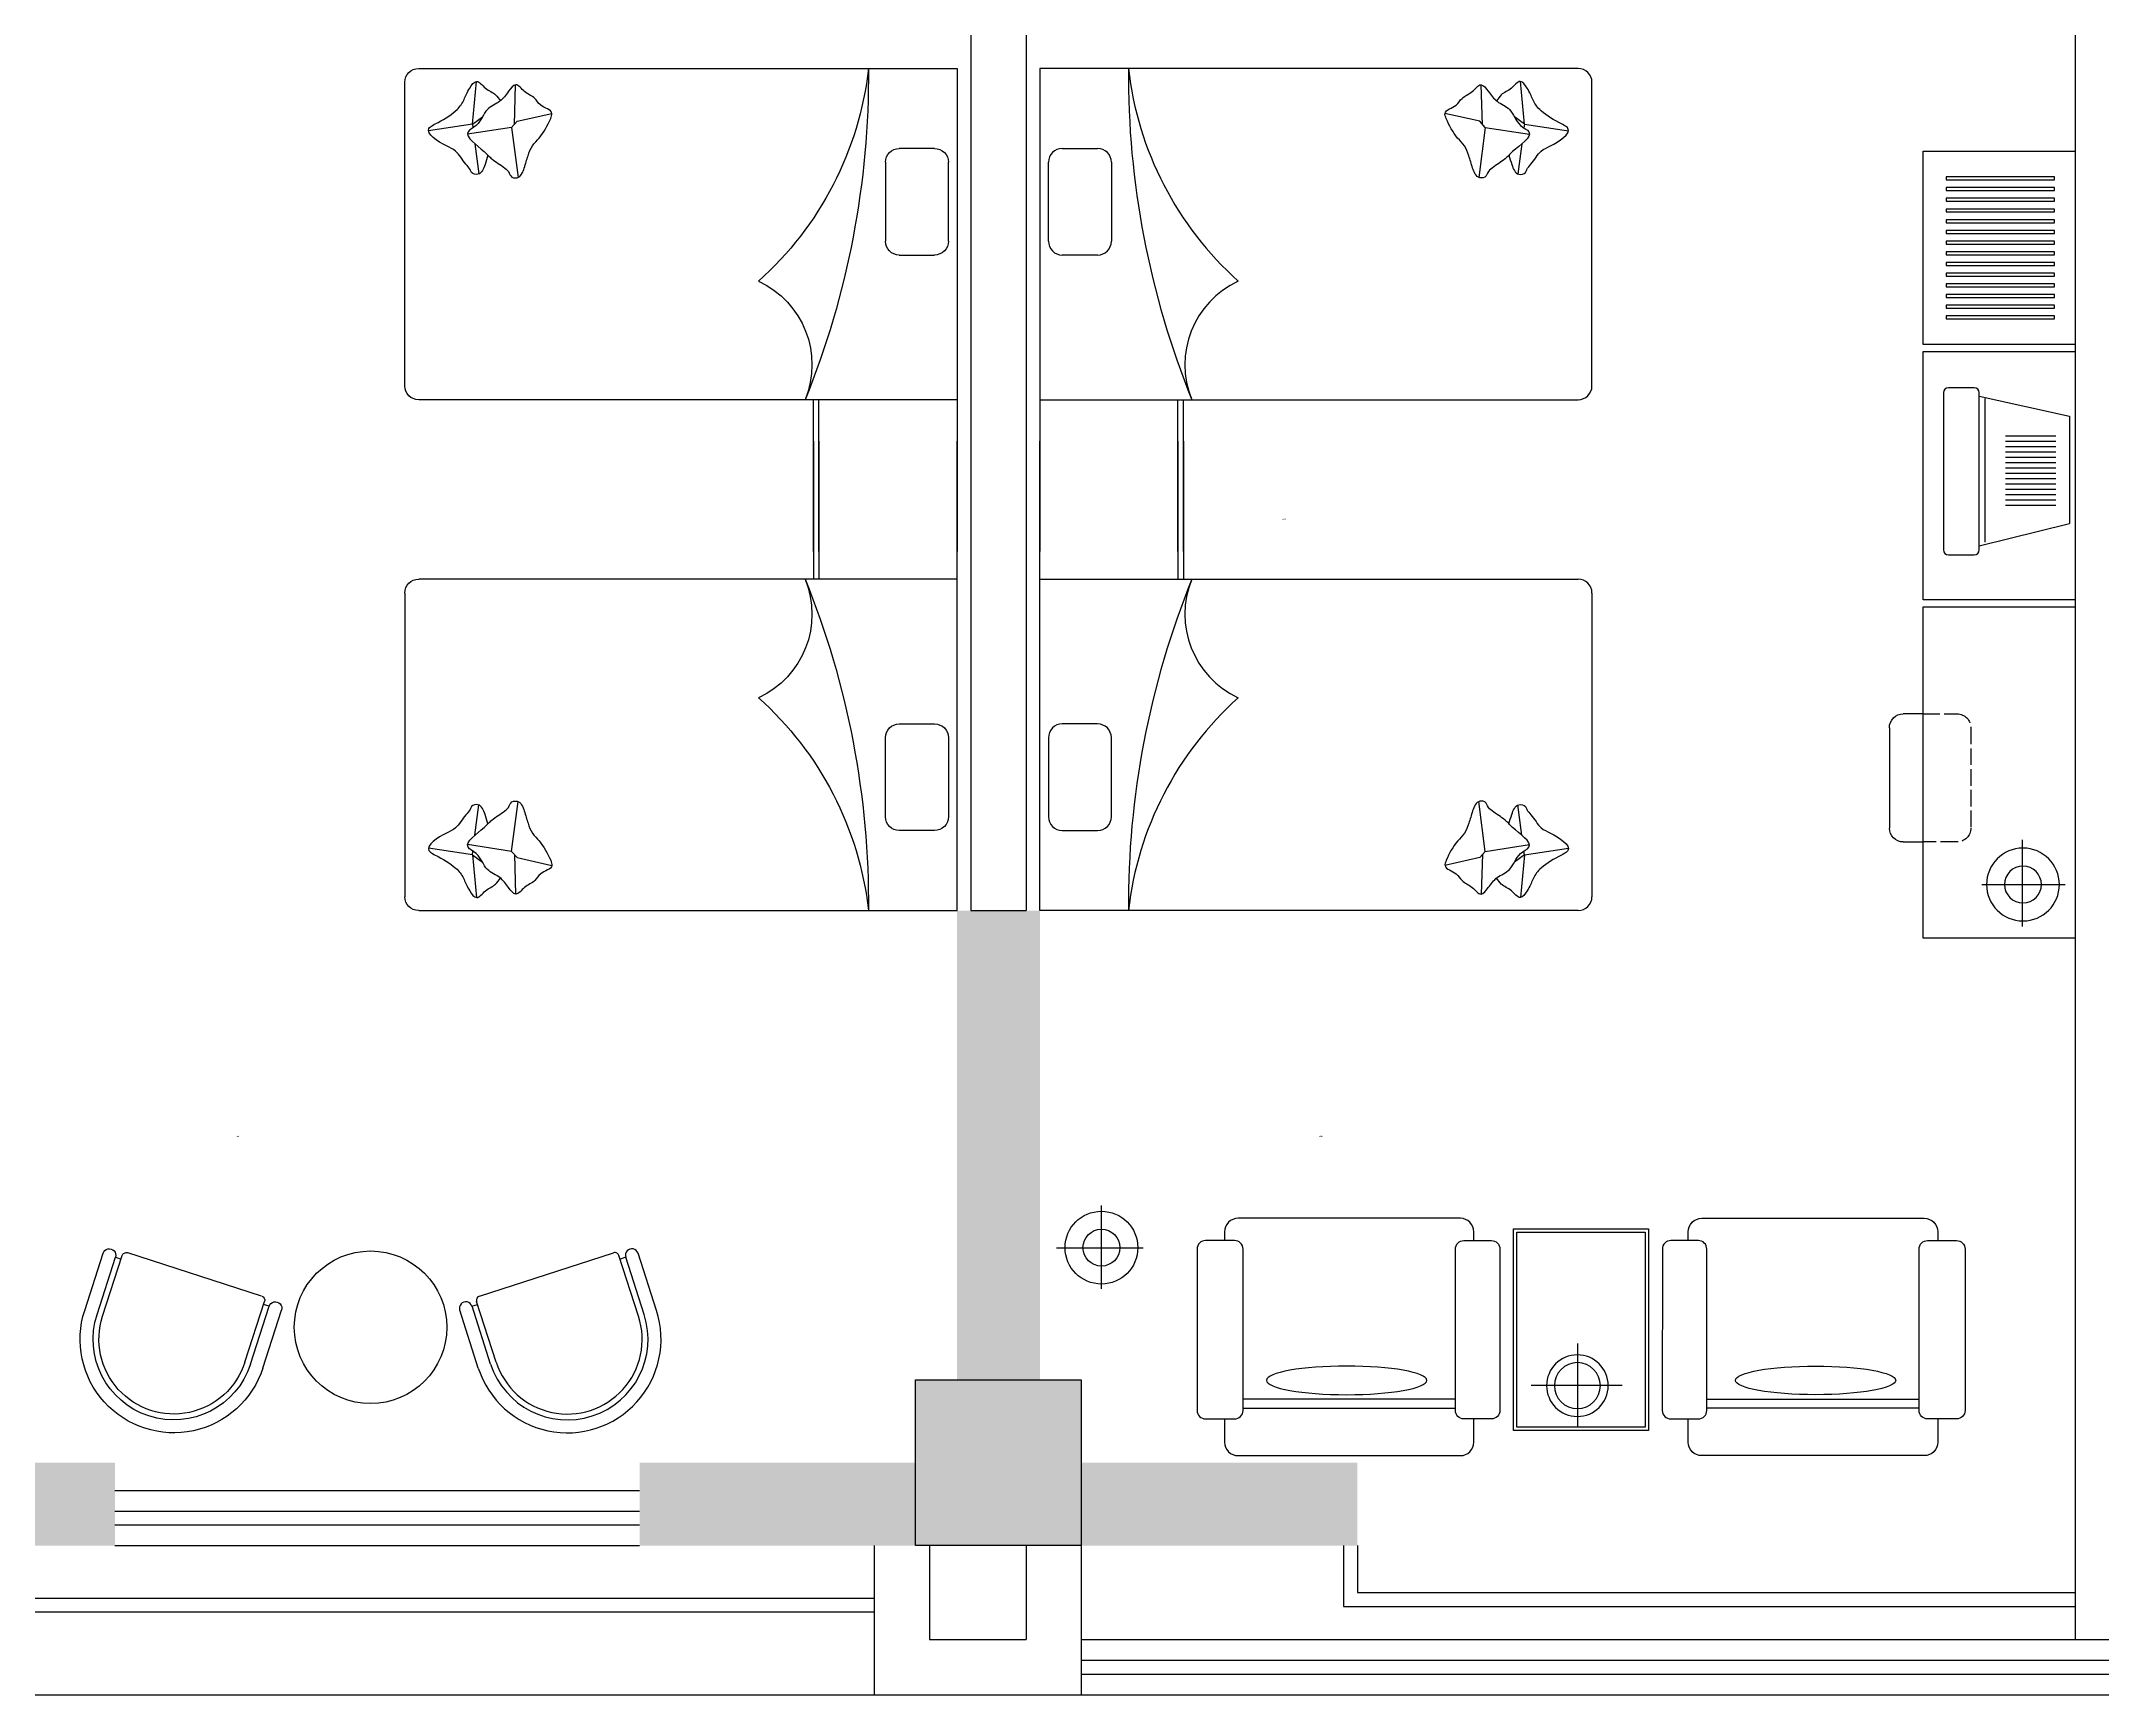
# Model space of a CAD drawing. Header units: centimetres. Extents: x 8510 to 15034, y -974 to 2536.
# Drawn here: x 9344 to 10091, y -242 to 357 of the extents above; entities that cross this region are included whole.
import ezdxf

# ---------------------------------------------------------------- set-up
doc = ezdxf.new("R2010")
doc.units = ezdxf.units.CM
doc.linetypes.add('ACAD_ISO02W100', pattern=[15, 12, -3])
for name, color, linetype in [('3', 5, 'Continuous'), ('4', 4, 'Continuous'), ('5', 5, 'Continuous'), ('AXIS', 3, 'Continuous'), ('DEBAN', 8, 'Continuous'), ('L5', 5, 'Continuous'), ('P5', 5, 'Continuous'), ('楼梯', 6, 'Continuous'), ('窗线', 2, 'Continuous'), ('轴线', 1, 'Continuous')]:
    doc.layers.add(name, color=color, linetype=linetype)
doc.styles.add('文3.5', font='', dxfattribs={"height": 3.5})
doc.styles.get('文3.5').set_extended_font_data('PMingLiU')

# ---------------------------------------------------------------- blocks, each defined once
blk = doc.blocks.new('16')
at = {"layer": 'P5'}
for p, q in [((-327529.6, -96385.3), (-328629.6, -96385.3)), ((-326779.6, -96385.3), (-325679.6, -96385.3)), ((-328679.6, -96435.3), (-328679.6, -98385.3)), ((-328478.1, -96630), (-328453.3, -96470.4)), ((-327479.6, -98385.3), (-327479.6, -96435.3)), ((-326829.6, -98385.3), (-326829.6, -96435.3)), ((-325831.1, -96630), (-325856, -96470.4)), ((-325629.6, -96435.3), (-325629.6, -98385.3)), ((-328465.7, -96771.7), (-328440.9, -96612.2)), ((-325843.5, -96771.7), (-325868.4, -96612.2)), ((-328478.1, -96630), (-328632.5, -96644.8)), ((-328478.1, -96630), (-328504.1, -96666.5)), ((-328478.1, -96630), (-328464.3, -96631.8)), ((-328406.4, -96639.3), (-328297.2, -96653.5)), ((-325902.8, -96639.3), (-326012, -96653.5)), ((-325831.1, -96630), (-325844.9, -96631.8)), ((-325831.1, -96630), (-325676.8, -96644.8)), ((-325831.1, -96630), (-325805.1, -96666.5)), ((-328465.7, -96771.7), (-328488, -96792)), ((-328465.7, -96771.7), (-328284.8, -96795.3)), ((-325843.5, -96771.7), (-326024.4, -96795.3)), ((-325843.5, -96771.7), (-325821.2, -96792)), ((-328476.9, -96781.9), (-328620.1, -96786.5)), ((-328488, -96792), (-328516.3, -96917.8)), ((-325832.3, -96781.9), (-325689.2, -96786.5)), ((-325821.2, -96792), (-325792.9, -96917.8)), ((-326929.6, -97865.3), (-327479.6, -97865.3)), ((-326929.6, -97885.3), (-327479.6, -97885.3)), ((-327329.6, -97865.3), (-326829.6, -97865.3)), ((-327329.6, -97885.3), (-326829.6, -97885.3)), ((-328389.7, -98304.1), (-328389.7, -98176.1)), ((-328339.7, -98126.1), (-328053.7, -98126.1)), ((-328003.7, -98176.1), (-328003.7, -98304.1)), ((-326305.5, -98176.1), (-326305.5, -98304.1)), ((-325969.5, -98126.1), (-326255.5, -98126.1)), ((-325919.5, -98304.1), (-325919.5, -98176.1)), ((-328679.6, -98385.3), (-327479.6, -98385.3)), ((-328053.7, -98354.1), (-328339.7, -98354.1)), ((-327479.6, -98385.3), (-326929.6, -98385.3)), ((-326829.6, -98385.3), (-327329.6, -98385.3)), ((-325629.6, -98385.3), (-326829.6, -98385.3)), ((-326255.5, -98354.1), (-325969.5, -98354.1))]:
    blk.add_line(p, q, dxfattribs=at)
for centre, radius, start, end in [((-328629.6, -96435.3), 50, 90, 180), ((-327529.6, -96435.3), 50, 360, 90), ((-326779.6, -96435.3), 50, 90, 180), ((-325679.6, -96435.3), 50, 360, 90), ((-328816, -96854.6), 1217.4, 276.4341, 318.16921), ((-327606.2, -97526.3), 333.6, 204.86259, 292.30483), ((-326703, -97526.3), 333.6, 247.69517, 335.13741), ((-325493.2, -96854.6), 1217.4, 221.83079, 263.5659), ((-328656.4, -94932.6), 3131.8, 269.57498, 292.07041), ((-325652.8, -94932.6), 3131.8, 247.92959, 270.42502), ((-328339.7, -98176.1), 50, 90, 180), ((-328053.7, -98176.1), 50, 360, 90), ((-326255.5, -98176.1), 50, 90, 180), ((-325969.5, -98176.1), 50, 360, 90), ((-328339.7, -98304.1), 50, 180, 270.00001), ((-328053.7, -98304.1), 50, 270.00001, 0.00001), ((-326255.5, -98304.1), 50, 179.99999, 269.99999), ((-325969.5, -98304.1), 50, 269.99999, 360)]:
    blk.add_arc(centre, radius, start, end, dxfattribs=at)
for points, knots in [([(-328365.2, -96686.3), (-328354.3, -96683), (-328329.9, -96675.9), (-328290.3, -96660.9), (-328297.4, -96626.6), (-328317.7, -96620.9), (-328339.6, -96597.6), (-328381.6, -96575.7), (-328402.6, -96523.5), (-328454.3, -96442), (-328488.7, -96518.6), (-328527.4, -96577.9), (-328563.6, -96599.2), (-328602.9, -96614.6), (-328646.1, -96646.8), (-328601.1, -96676.8), (-328590.7, -96713.1), (-328569.2, -96724.8), (-328562.4, -96731.6)], [302.881499, 302.881499, 302.881499, 302.881499, 365.923862, 443.495891, 486.869509, 508.121341, 551.224987, 653.577238, 722.157956, 886.957345, 954.669001, 1080.195465, 1176.186491, 1262.393992, 1325.142437, 1396.247261, 1475.918394, 1525.343184, 1525.343184, 1525.343184, 1525.343184]), ([(-325944, -96686.3), (-325954.9, -96683), (-325979.3, -96675.9), (-326018.9, -96660.9), (-326011.9, -96626.6), (-325991.6, -96620.9), (-325969.7, -96597.6), (-325927.6, -96575.7), (-325906.6, -96523.5), (-325854.9, -96442), (-325820.5, -96518.6), (-325781.8, -96577.9), (-325745.6, -96599.2), (-325706.3, -96614.6), (-325663.1, -96646.8), (-325708.1, -96676.8), (-325718.5, -96713.1), (-325740, -96724.8), (-325746.8, -96731.6)], [302.881499, 302.881499, 302.881499, 302.881499, 365.923862, 443.495891, 486.869509, 508.121341, 551.224987, 653.577238, 722.157956, 886.957345, 954.669001, 1080.195465, 1176.186491, 1262.393992, 1325.142437, 1396.247261, 1475.918394, 1525.343184, 1525.343184, 1525.343184, 1525.343184]), ([(-325811.6, -96913.4), (-325836.5, -96901.6), (-325872.7, -96884.5), (-325908.3, -96844.2), (-325948.6, -96829.9), (-325987.3, -96819.4), (-326031.3, -96802.7), (-326024.3, -96768.4), (-326004, -96762.7), (-325982.1, -96739.4), (-325963, -96702.4), (-325919, -96665.3), (-325867.3, -96583.8), (-325832.9, -96660.4), (-325775.6, -96672.3), (-325752.8, -96732), (-325718.7, -96756.4), (-325675.5, -96788.6), (-325720.5, -96818.6), (-325731.4, -96856.4), (-325771, -96875.7), (-325780.3, -96925), (-325804.7, -96916), (-325811.6, -96913.4)], [0, 0, 0, 0, 81.607478, 118.566056, 158.122077, 204.917363, 248.357699, 272.646925, 284.547951, 308.685993, 366.003253, 404.408455, 496.696113, 534.614641, 604.909461, 658.664435, 706.940635, 742.079765, 781.898466, 826.514301, 858.965165, 909.229441, 928.854535, 928.854535, 928.854535, 928.854535])]:
    blk.add_open_spline(points, degree=3, knots=knots, dxfattribs=at)
blk.add_spline([(-328497.6, -96913.4), (-328427.4, -96871.9), (-328399.7, -96847.4), (-328363.5, -96831.4), (-328318.8, -96817.6), (-328283.7, -96792), (-328290.1, -96768.6), (-328300.7, -96763.2), (-328318.8, -96747.2), (-328351.8, -96700.4), (-328378.4, -96672.7), (-328449.7, -96614.1), (-328473.2, -96643.9), (-328530.6, -96684.4), (-328560.4, -96729.1), (-328596.6, -96761.1), (-328620.1, -96787.2), (-328595.8, -96818.8), (-328571.1, -96855.9), (-328546.6, -96877.2), (-328516.8, -96917.7), (-328497.6, -96913.4)], degree=3, dxfattribs=at)
blk = doc.blocks.new('15')
at = {"layer": '5'}
for p, q in [((-326733.9, -97218.7), (-326801.4, -97427.8)), ((-326689.2, -97233.1), (-326756.7, -97442.2)), ((-326669, -97239.7), (-326739.9, -97459.2)), ((-326756.9, -97442.2), (-326736.7, -97448.5)), ((-326153.4, -97406.3), (-326224.3, -97625.8)), ((-326133.2, -97412.8), (-326200, -97619.9)), ((-326088.5, -97427.3), (-326155.3, -97634.3)), ((-326729.6, -97479.3), (-326244.4, -97636.1)), ((-326200, -97619.9), (-326220.3, -97613.3))]:
    blk.add_line(p, q, dxfattribs=at)
at = {"layer": '5', "extrusion": (0, 0, -1)}
for centre, major_axis, start_param, end_param in [((-326411.2, -97323), (-154.4, 301.9), -0.78537, 2.356223), ((-326411.2, -97323), (-133.3, 260), -0.784328, 2.357264), ((-326411.2, -97323), (-123.9, 240.9), -0.783289, 2.358304), ((-326779.1, -97435), (-16.6, 16.6), 2.668774, 5.810367), ((-326724.7, -97464.1), (-11.3, 11.3), 4.239571, 5.810367), ((-326239.5, -97620.9), (-11.3, 11.3), 2.668774, 4.239571), ((-326177.7, -97627.1), (-16.6, 16.6), 2.668774, 5.810367)]:
    blk.add_ellipse(centre, major_axis=major_axis, ratio=1, start_param=start_param, end_param=end_param, dxfattribs=at)
blk = doc.blocks.new('13')
at = {"layer": '5'}
for p, q in [((-327332.6, -96330.1, 589.9), (-328532.6, -96330.1, 589.9)), ((-328532.6, -96330.1, 589.9), (-328532.6, -96880.1, 589.9)), ((-328338.3, -96668.2, 589.9), (-328338.3, -96366.7, 589.9)), ((-327332.6, -96880.1, 589.9), (-327332.6, -96330.1, 589.9)), ((-328489.6, -96520.9, 589.9), (-328176, -96520.9, 589.9)), ((-328532.6, -96880.1, 589.9), (-327332.6, -96880.1, 589.9)), ((-328184, -96952.9, 589.9), (-328184, -96880.1, 589.9)), ((-327720.3, -96880.1, 589.9), (-327720.3, -96952.9, 589.9)), ((-327770.3, -97002.9, 589.9), (-328134, -97002.9, 589.9))]:
    blk.add_line(p, q, dxfattribs=at)
at = {"layer": '5', "linetype": 'ACAD_ISO02W100', "ltscale": 5}
for p, q in [((-328184, -96757.9, 589.9), (-328184, -96880.1, 589.9)), ((-327770.3, -96707.9, 589.9), (-328134, -96707.9, 589.9)), ((-327720.3, -96880.1, 589.9), (-327720.3, -96757.9, 589.9))]:
    blk.add_line(p, q, dxfattribs=at)
at = {"layer": '5'}
for radius in [131.8, 66.8]:
    blk.add_circle((-328338.2, -96519.1, 589.9), radius, dxfattribs=at)
at = {"layer": '5', "linetype": 'ACAD_ISO02W100', "ltscale": 5}
for centre, start, end in [((-328134, -96757.9, 589.9), 90, 180), ((-327770.3, -96757.9, 589.9), 0, 90)]:
    blk.add_arc(centre, 50, start, end, dxfattribs=at)
at = {"layer": '5'}
for centre, start, end in [((-328134, -96952.9, 589.9), 180, 270), ((-327770.3, -96952.9, 589.9), 270, 0)]:
    blk.add_arc(centre, 50, start, end, dxfattribs=at)
blk = doc.blocks.new('14')
at = {"layer": '5'}
for p, q in [((-328465.5, -97349.5), (-328465.5, -97035.9)), ((-328612.8, -97198.2), (-328311.3, -97198.2))]:
    blk.add_line(p, q, dxfattribs=at)
for radius in [131.8, 66.8]:
    blk.add_circle((-328463.8, -97198.2), radius, dxfattribs=at)
blk = doc.blocks.new('31')
at = {"layer": 'L5', "linetype": 'Continuous', "ltscale": 0.83333}
for p, q in [((-304216.1, -130523), (-304216.1, -130523)), ((-303642.4, -130664.4), (-303642.4, -131433.5))]:
    blk.add_line(p, q, dxfattribs=at)
for points in [[(-304186, -130503.3), (-303601.1, -130503.3, -0.414214), (-303570.5, -130534), (-303570.5, -130633.7, -0.414214), (-303601.1, -130664.4), (-304186, -130664.4, -0.414214), (-304216.7, -130633.7), (-304216.7, -130534, -0.414214)], [(-304186, -131599.8), (-303601.1, -131599.8, 0.414214), (-303570.5, -131569.1), (-303570.5, -131464.2, 0.414214), (-303601.1, -131433.5), (-304186, -131433.5, 0.414214), (-304216.7, -131464.2), (-304216.7, -131569.1, 0.414214)]]:
    blk.add_lwpolyline(points, format="xyb", close=True, dxfattribs=at)
for points in [[(-304216.7, -130597.2), (-304248.1, -130597.2, 0.414214), (-304297.2, -130646.3), (-304297.2, -131326.9)], [(-303570.5, -131500.7), (-303486.7, -131500.7, 0.414214), (-303437.6, -131451.7), (-303437.6, -130646.3, 0.414214), (-303486.7, -130597.2), (-303570.5, -130597.2)], [(-304297.2, -130771), (-304297.2, -131451.7, 0.414214), (-304248.1, -131500.7), (-304216.7, -131500.7)]]:
    blk.add_lwpolyline(points, format="xyb", dxfattribs=at)
blk.add_lwpolyline([(-303609.6, -131433.5), (-303609.6, -130664.4)], dxfattribs=at)
blk.add_ellipse((-303710.3, -131058.2), major_axis=(0, 290.3), ratio=0.178635, start_param=3.141593, end_param=9.424778, dxfattribs=at)
blk = doc.blocks.new('A$C5DE43965')
at = {"layer": '3', "lineweight": -2}
for p, q in [((488.5, 729.8), (0, 729.8)), ((0, 729.8), (0, 0)), ((12, 717.8), (12, 12)), ((476.5, 717.8), (12, 717.8)), ((230.9, 415.2), (230.9, 714.6)), ((476.5, 12), (476.5, 717.8)), ((488.5, 0), (488.5, 729.8)), ((393.1, 567.4), (63.7, 567.4)), ((12, 12), (476.5, 12)), ((0, 0), (488.5, 0))]:
    blk.add_line(p, q, dxfattribs=at)
for radius in [111.6, 83.3]:
    blk.add_circle((230.9, 567.4), radius, dxfattribs=at)

msp = doc.modelspace()

# ---------------------------------------------------------------- linework, layer by layer
at = {"layer": '5', "color": 7}
for p, q in [((10025.58, 247.13), (10025.58, 317.13)), ((10025.58, 317.13), (10080.58, 317.13)), ((10080.58, 317.13), (10080.58, 247.13)), ((10073.11, 307.83), (10033.9, 307.83)), ((10033.9, 307.83), (10033.9, 306.75)), ((10033.9, 306.75), (10073.11, 306.75)), ((10073.11, 306.75), (10073.11, 307.83)), ((10073.11, 303.95), (10033.9, 303.95)), ((10033.9, 303.95), (10033.9, 302.88)), ((10033.9, 302.88), (10073.11, 302.88)), ((10073.11, 300.08), (10033.9, 300.08)), ((10033.9, 300.08), (10033.9, 299)), ((10033.9, 299), (10073.11, 299)), ((10073.11, 302.88), (10073.11, 303.95)), ((10073.11, 299), (10073.11, 300.08)), ((10073.11, 296.2), (10033.9, 296.2)), ((10033.9, 296.2), (10033.9, 295.13)), ((10033.9, 295.13), (10073.11, 295.13)), ((10073.11, 292.33), (10033.9, 292.33)), ((10033.9, 292.33), (10033.9, 291.25)), ((10033.9, 291.25), (10073.11, 291.25)), ((10073.11, 295.13), (10073.11, 296.2)), ((10073.11, 291.25), (10073.11, 292.33)), ((10073.11, 288.46), (10033.9, 288.46)), ((10033.9, 288.46), (10033.9, 287.38)), ((10033.9, 287.38), (10073.11, 287.38)), ((10073.11, 284.58), (10033.9, 284.58)), ((10033.9, 284.58), (10033.9, 283.51)), ((10073.11, 287.38), (10073.11, 288.46)), ((10073.11, 283.51), (10073.11, 284.58)), ((10033.9, 283.51), (10073.11, 283.51)), ((10073.11, 280.71), (10033.9, 280.71)), ((10033.9, 280.71), (10033.9, 279.63)), ((10033.9, 279.63), (10073.11, 279.63)), ((10073.11, 276.84), (10033.9, 276.84)), ((10033.9, 276.84), (10033.9, 275.76)), ((10073.11, 279.63), (10073.11, 280.71)), ((10073.11, 275.76), (10073.11, 276.84)), ((10033.9, 275.76), (10073.11, 275.76)), ((10073.11, 272.96), (10033.9, 272.96)), ((10033.9, 272.96), (10033.9, 271.89)), ((10033.9, 271.89), (10073.11, 271.89)), ((10073.11, 269.09), (10033.9, 269.09)), ((10033.9, 269.09), (10033.9, 268.01)), ((10073.11, 271.89), (10073.11, 272.96)), ((10073.11, 268.01), (10073.11, 269.09)), ((10033.9, 268.01), (10073.11, 268.01)), ((10073.11, 265.21), (10033.9, 265.21)), ((10033.9, 265.21), (10033.9, 264.14)), ((10033.9, 264.14), (10073.11, 264.14)), ((10073.11, 264.14), (10073.11, 265.21)), ((10073.11, 261.34), (10033.9, 261.34)), ((10033.9, 261.34), (10033.9, 260.26)), ((10033.9, 260.26), (10073.11, 260.26)), ((10073.11, 257.47), (10033.9, 257.47)), ((10033.9, 257.47), (10033.9, 256.39)), ((10033.9, 256.39), (10073.11, 256.39)), ((10073.11, 260.26), (10073.11, 261.34)), ((10073.11, 256.39), (10073.11, 257.47)), ((10080.58, 247.13), (10025.58, 247.13)), ((10025.58, 244.63), (10080.58, 244.63)), ((10025.58, 154.63), (10025.58, 244.63)), ((10080.58, 244.63), (10080.58, 154.63)), ((10044.04, 231.49), (10034.68, 231.49)), ((10032.91, 229.71), (10032.91, 172.74)), ((10045.81, 172.74), (10045.81, 229.71)), ((10045.81, 228.48), (10078.58, 221.13)), ((10047.93, 175.51), (10047.93, 227.59)), ((10078.58, 221.13), (10078.58, 182.34)), ((10073.56, 213.91), (10055.37, 213.91)), ((10073.56, 211.98), (10055.37, 211.98)), ((10073.56, 210.05), (10055.37, 210.05)), ((10073.56, 208.11), (10055.37, 208.11)), ((10073.56, 206.18), (10055.37, 206.18)), ((10073.56, 204.25), (10055.37, 204.25)), ((10073.56, 202.31), (10055.37, 202.31)), ((10073.56, 200.38), (10055.37, 200.38)), ((10073.56, 198.45), (10055.37, 198.45)), ((10073.56, 198.45), (10055.37, 198.45)), ((10073.56, 196.51), (10055.37, 196.51)), ((10073.56, 196.51), (10055.37, 196.51)), ((10073.56, 194.58), (10055.37, 194.58)), ((10073.56, 192.65), (10055.37, 192.65)), ((10073.56, 190.71), (10055.37, 190.71)), ((10073.56, 188.78), (10055.37, 188.78)), ((10045.81, 174.18), (10078.58, 182.34)), ((10034.68, 170.97), (10044.04, 170.97)), ((10080.58, 154.63), (10025.58, 154.63))]:
    msp.add_line(p, q, dxfattribs=at)
msp.add_circle((9463.16, -108.78), 27.63, dxfattribs=at)
for centre, start, end in [((10034.68, 229.71), 90, 180), ((10044.04, 229.71), 0, 90), ((10034.68, 172.74), 180, 270), ((10044.04, 172.74), 270, 0)]:
    msp.add_arc(centre, 1.78, start, end, dxfattribs=at)
at = {"layer": '楼梯', "color": 7}
msp.add_line((9160.58, -241.87), (9645.58, -241.87), dxfattribs=at)
at = {"layer": '窗线', "color": 7}
for p, q in [((9370.58, -167.87), (9560.58, -167.87)), ((9370.58, -175.37), (9560.58, -175.37)), ((9370.58, -180.37), (9560.58, -180.37)), ((9370.58, -187.87), (9560.58, -187.87)), ((9815.58, -187.87), (9815.58, -209.87)), ((9820.58, -187.87), (9820.58, -204.87)), ((9820.58, -204.87), (10080.58, -204.87)), ((9815.58, -209.87), (10080.58, -209.87)), ((9720.58, -221.87), (10450.58, -221.87)), ((9720.58, -229.37), (10450.58, -229.37)), ((9720.58, -234.37), (10450.58, -234.37)), ((9720.58, -241.87), (10450.58, -241.87))]:
    msp.add_line(p, q, dxfattribs=at)
for points in [[(9210.58, 27.13), (9190.58, 27.13), (9190.58, -211.87), (9645.58, -211.87)], [(9210.58, 22.13), (9195.58, 22.13), (9195.58, -206.87), (9645.58, -206.87)]]:
    msp.add_lwpolyline(points, dxfattribs=at)
at = {"layer": '轴线', "color": 7}
for p, q in [((10080.58, 709.63), (10080.58, -221.87)), ((9680.58, 424.63), (9680.58, 42.13)), ((9700.58, 424.63), (9700.58, 42.13)), ((9680.58, 42.13), (9700.58, 42.13)), ((9645.58, -187.87), (9645.58, -241.87)), ((9665.58, -187.87), (9665.58, -221.87)), ((9700.58, -187.87), (9700.58, -221.87)), ((9720.58, -187.87), (9720.58, -241.87)), ((9665.58, -221.87), (9700.58, -221.87)), ((10080.58, -221.87), (10100.58, -221.87)), ((9645.58, -241.87), (9720.58, -241.87))]:
    msp.add_line(p, q, dxfattribs=at)
msp.add_lwpolyline([(9660.58, -127.87), (9720.58, -127.87), (9720.58, -187.87), (9660.58, -187.87)], close=True, dxfattribs=at)
for points in [[(9675.58, -142.87), (9705.58, -142.87), (9675.58, 42.13), (9705.58, 42.13)], [(9660.58, -127.87), (9720.58, -127.87), (9660.58, -187.87), (9720.58, -187.87)], [(9270.58, -187.87), (9370.58, -187.87), (9270.58, -157.87), (9370.58, -157.87)], [(9560.58, -187.87), (9820.58, -187.87), (9560.58, -157.87), (9820.58, -157.87)]]:
    msp.add_solid(points, dxfattribs=at)

# ---------------------------------------------------------------- block references
at = {"layer": '4', "color": 7, "linetype": 'Continuous', "yscale": 0.1, "zscale": 0.1}
for p, xscale, rotation in [((22923.22, -30498.74), 0.1, 270.0013141510748), ((-3119.98, -30498.74), -0.1, 89.99868584892516)]:
    msp.add_blockref('31', p, dxfattribs=dict(at, xscale=xscale, rotation=rotation))
at = {"layer": '5', "color": 7, "linetype": 'Continuous', "yscale": 0.1, "zscale": 0.1}
for name, p, xscale, rotation in [('16', (-162.95, -32520.83), -0.1, 90), ('16', (19544.1, -32520.83), 0.1, 270), ('13', (19713.58, 32885.38, -58.99), -0.1, 270), ('14', (8.06, 32766.43), 0.1, 90), ('15', (-23249.25, -9845.41), 0.1, 180), ('15', (42175.57, -9845.41), -0.1, 180)]:
    msp.add_blockref(name, p, dxfattribs=dict(at, xscale=xscale, rotation=rotation))
at = {"layer": 'DEBAN', "color": 7, "xscale": -0.1, "yscale": 0.1, "zscale": 0.1, "rotation": 180}
msp.add_blockref('A$C5DE43965', (9877.19, -73.19), dxfattribs=at)

# ---------------------------------------------------------------- texts
at = {"layer": 'AXIS', "color": 7, "style": '文3.5'}
for s, p in [('高级地毯', (9792.86, 183.68)), ('标间', (9414.54, -39.78)), ('豪华标间', (9806.63, -39.78))]:
    msp.add_text(s, height=0.35, dxfattribs=at).set_placement(p)

doc.saveas('drawing.dxf')
